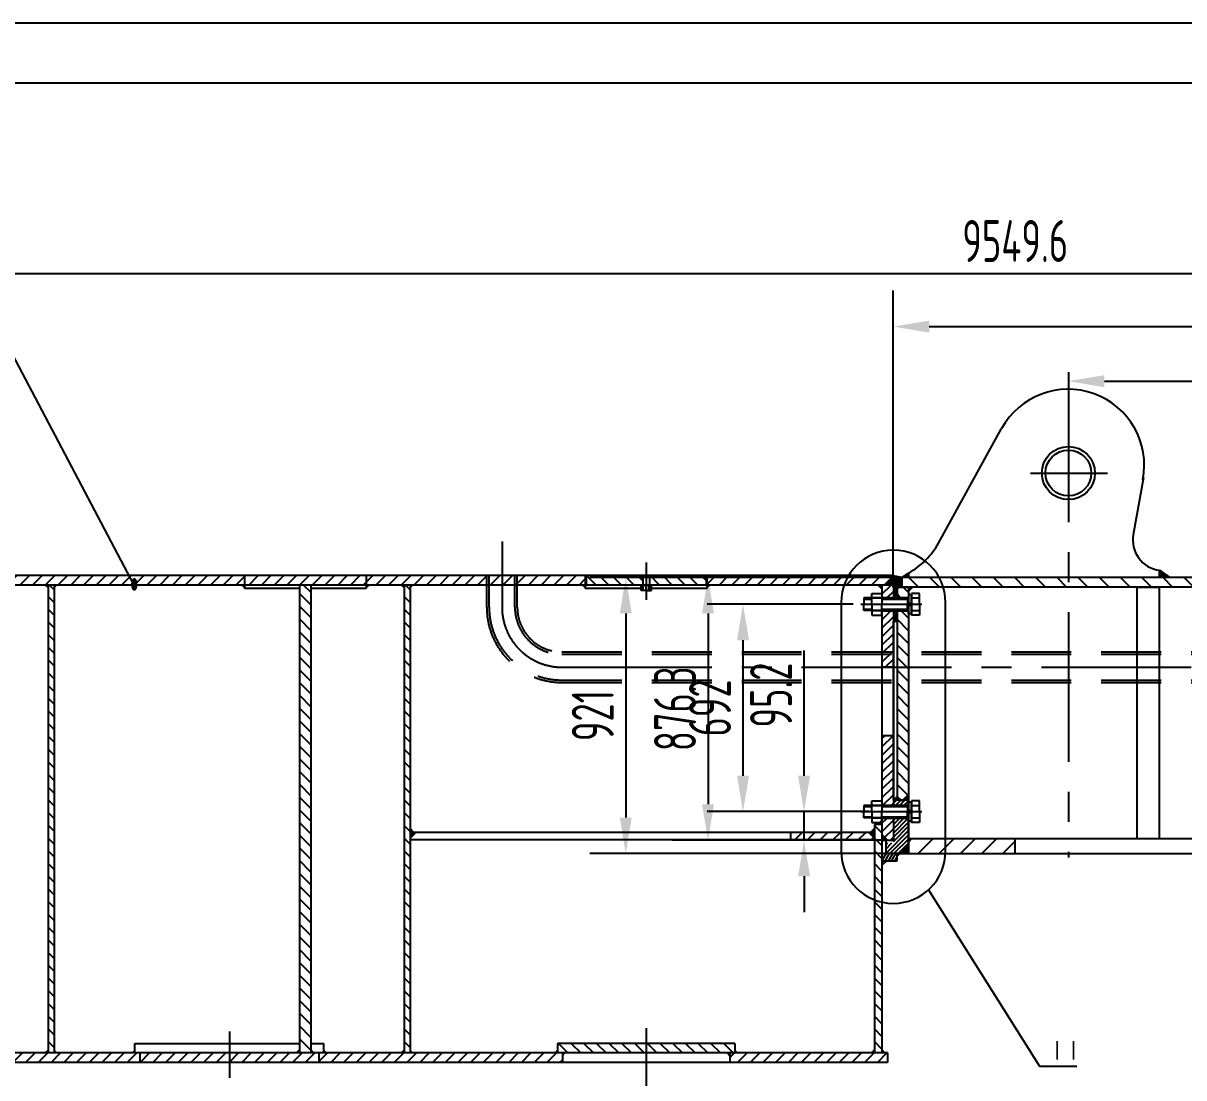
# Model space of a CAD drawing. Header units: millimetres. Extents: x 0 to 16800, y 0 to 12356.
# Drawn here: x 3701 to 7575, y 8362 to 11880 of the extents above; entities that cross this region are included whole.
import ezdxf
from ezdxf.enums import TextEntityAlignment as Align

# ---------------------------------------------------------------- set-up
doc = ezdxf.new("R2010")
doc.units = ezdxf.units.MM
doc.header["$LTSCALE"] = 400
doc.linetypes.add('F', pattern=[0.75, 0.5, -0.25])
doc.linetypes.add('G', pattern=[2, 1.25, -0.25, 0.25, -0.25])
for name, color, linetype in [('01', 7, 'Continuous'), ('02', 1, 'Continuous'), ('04', 2, 'F'), ('05', 142, 'G'), ('08', 1, 'Continuous')]:
    doc.layers.add(name, color=color, linetype=linetype)
doc.styles.get("Standard").update_dxf_attribs({"font": 'isocp', "width": 0.707, "bigfont": 'intecad.shx'})
doc.dimstyles.new('INTE', dxfattribs={"dimscale": 40, "dimtxt": 3.5, "dimasz": 3, "dimexe": 3, "dimexo": 0, "dimgap": 1, "dimtad": 1, "dimdec": 1, "dimdsep": 46, "dimtxsty": 'Standard', "dimcen": 0, "dimclrd": 1, "dimclre": 1, "dimclrt": 3, "dimaunit": 1, "dimadec": 0, "dimazin": 0, "dimtfac": 1, "dimtmove": 0, "dimatfit": 0, "dimfxl": 0, "dimarcsym": 0})
pattern_1 = [(315, (4525.746, 2474.527), (3.535534, 3.535534), []), (45, (4525.746, 2474.527), (-3.535534, 3.535534), [])]
pattern_2 = [(135, (-12997.702, -1081.843), (-21.213203, -21.213203), [])]
pattern_3 = [(45, (-12997.702, -1081.843), (-21.213203, 21.213203), [])]

# ---------------------------------------------------------------- blocks, each defined once
blk = doc.blocks.new('*D1')
at = {"layer": '08', "color": 1, "lineweight": -2}
for p, q in [((7189.5, 10715.8), (7189.5, 10565.9)), ((11786.9, 10715.8), (11786.9, 10565.9)), ((7309.5, 10685.9), (11666.9, 10685.9))]:
    blk.add_line(p, q, dxfattribs=at)
at = {"layer": '08', "color": 1}
for points in [[(7309.5, 10705.9), (7309.5, 10665.9), (7189.5, 10685.9)], [(11666.9, 10705.9), (11666.9, 10665.9), (11786.9, 10685.9)]]:
    blk.add_solid(points, dxfattribs=at)
at = {"layer": 'Defpoints', "color": 0}
for p in [(7189.5, 10715.8), (11786.9, 10715.8), (11786.9, 10685.9)]:
    blk.add_point(p, dxfattribs=at)
at = {"layer": '08', "color": 3, "insert": (9488.2, 10795.9), "char_height": 140, "attachment_point": 5}
blk.add_mtext('4597.4', dxfattribs=at)
blk = doc.blocks.new('*D2')
at = {"layer": '08', "color": 1, "lineweight": -2}
for p, q in [((6605.3, 9998.9), (6605.3, 10987.9)), ((11786.9, 10259.8), (11786.9, 10987.9)), ((6725.3, 10867.9), (11666.9, 10867.9))]:
    blk.add_line(p, q, dxfattribs=at)
at = {"layer": '08', "color": 1}
for points in [[(6725.3, 10887.9), (6725.3, 10847.9), (6605.3, 10867.9)], [(11666.9, 10887.9), (11666.9, 10847.9), (11786.9, 10867.9)]]:
    blk.add_solid(points, dxfattribs=at)
at = {"layer": 'Defpoints', "color": 0}
for p in [(11786.9, 10867.9), (11786.9, 10259.8), (6605.3, 9998.9)]:
    blk.add_point(p, dxfattribs=at)
at = {"layer": '08', "color": 3, "insert": (9196.1, 10977.9), "char_height": 140, "attachment_point": 5}
blk.add_mtext('5181.6', dxfattribs=at)
blk = doc.blocks.new('*D4')
at = {"layer": '08', "color": 1, "lineweight": -2}
for p, q in [((6633.9, 10030.9), (5866.9, 10030.9)), ((5986.9, 9910.9), (5986.9, 9274.6)), ((6579.9, 9154.6), (5866.9, 9154.6))]:
    blk.add_line(p, q, dxfattribs=at)
at = {"layer": '08', "color": 1}
for points in [[(5966.9, 9910.9), (6006.9, 9910.9), (5986.9, 10030.9)], [(5966.9, 9274.6), (6006.9, 9274.6), (5986.9, 9154.6)]]:
    blk.add_solid(points, dxfattribs=at)
at = {"layer": 'Defpoints', "color": 0}
for p in [(6633.9, 10030.9), (5986.9, 9154.6), (6579.9, 9154.6)]:
    blk.add_point(p, dxfattribs=at)
at = {"layer": '08', "color": 3, "insert": (5876.9, 9592.8), "char_height": 140, "attachment_point": 5, "rotation": 90}
blk.add_mtext('876.3', dxfattribs=at)
blk = doc.blocks.new('*D5')
at = {"layer": '08', "color": 1, "lineweight": -2}
for p, q in [((6633.9, 10030.9), (5592.3, 10030.9)), ((5712.3, 9910.9), (5712.3, 9229.9)), ((6579.9, 9109.9), (5592.3, 9109.9))]:
    blk.add_line(p, q, dxfattribs=at)
at = {"layer": '08', "color": 1}
for points in [[(5692.3, 9910.9), (5732.3, 9910.9), (5712.3, 10030.9)], [(5692.3, 9229.9), (5732.3, 9229.9), (5712.3, 9109.9)]]:
    blk.add_solid(points, dxfattribs=at)
at = {"layer": 'Defpoints', "color": 0}
for p in [(6633.9, 10030.9), (5712.3, 9109.9), (6579.9, 9109.9)]:
    blk.add_point(p, dxfattribs=at)
at = {"layer": '08', "color": 3, "insert": (5602.3, 9570.4), "char_height": 140, "attachment_point": 5, "rotation": 90}
blk.add_mtext('921', dxfattribs=at)
blk = doc.blocks.new('*U16')
at = {"layer": '01'}
for p, q in [((-18, 0), (-18, 16.5)), ((-18, 16.5), (0, 16.5)), ((-18, 10), (0, 10)), ((0, 16.5), (0, 0)), ((0, -16.5), (0, 0)), ((-18, 0), (-18, -16.5)), ((-18, -10), (0, -10)), ((-18, -16.5), (0, -16.5))]:
    blk.add_line(p, q, dxfattribs=at)
at = {"layer": '05'}
blk.add_line((-19.1, 0), (1.1, 0), dxfattribs=at)
blk = doc.blocks.new('*D18')
at = {"layer": '08', "color": 1, "lineweight": -2}
for p, q in [((2237.3, 9987.5), (2237.3, 11163.6)), ((11786.9, 10652.9), (11786.9, 11163.6)), ((11666.9, 11043.6), (2357.3, 11043.6))]:
    blk.add_line(p, q, dxfattribs=at)
at = {"layer": '08', "color": 1}
for points in [[(2357.3, 11063.6), (2357.3, 11023.6), (2237.3, 11043.6)], [(11666.9, 11063.6), (11666.9, 11023.6), (11786.9, 11043.6)]]:
    blk.add_solid(points, dxfattribs=at)
at = {"layer": 'Defpoints', "color": 0}
for p in [(2237.3, 11043.6), (11786.9, 10652.9), (2237.3, 9987.5)]:
    blk.add_point(p, dxfattribs=at)
at = {"layer": '08', "color": 3, "insert": (7012.1, 11153.6), "char_height": 140, "attachment_point": 5}
blk.add_mtext('9549.6', dxfattribs=at)
blk = doc.blocks.new('*U142')
at = {"layer": '01'}
for p, q in [((-34, 0), (-34, 36)), ((-34, 36), (0, 36)), ((-34, 21), (0, 21)), ((0, 36), (0, 0)), ((0, -36), (0, 0)), ((-34, 0), (-34, -36)), ((-34, -21), (0, -21)), ((-34, -36), (0, -36))]:
    blk.add_line(p, q, dxfattribs=at)
at = {"layer": '05'}
blk.add_line((-35.1, 0), (1.1, 0), dxfattribs=at)
blk = doc.blocks.new('*U143')
at = {"layer": '01'}
for p, q in [((-31.7, 10.5), (-31.7, 0)), ((0, 10.5), (-31.7, 10.5)), ((-31.7, 0), (0, 0)), ((0, 0), (-6.1, 10.5)), ((0, 10.5), (6.1, 0)), ((0, 10.5), (31.7, 10.5)), ((31.7, 0), (0, 0)), ((31.7, 10.5), (31.7, 0))]:
    blk.add_line(p, q, dxfattribs=at)
at = {"layer": '05'}
blk.add_line((0, 12.6), (0, -2.1), dxfattribs=at)
blk = doc.blocks.new('*D146')
at = {"layer": '08', "color": 1, "lineweight": -2}
for p, q in [((6471.6, 9941.8), (5983.6, 9941.8)), ((6103.6, 9821.8), (6103.6, 9369.8)), ((6497.3, 9249.8), (5983.6, 9249.8))]:
    blk.add_line(p, q, dxfattribs=at)
at = {"layer": '08', "color": 1}
for points in [[(6083.6, 9821.8), (6123.6, 9821.8), (6103.6, 9941.8)], [(6083.6, 9369.8), (6123.6, 9369.8), (6103.6, 9249.8)]]:
    blk.add_solid(points, dxfattribs=at)
at = {"layer": 'Defpoints', "color": 0}
for p in [(6471.6, 9941.8), (6103.6, 9249.8), (6497.3, 9249.8)]:
    blk.add_point(p, dxfattribs=at)
at = {"layer": '08', "color": 3, "insert": (5993.5, 9595.8), "char_height": 140, "attachment_point": 5, "rotation": 90}
blk.add_mtext('692', dxfattribs=at)
blk = doc.blocks.new('*D147')
at = {"layer": '08', "color": 1, "lineweight": -2}
for p, q in [((6307.4, 9369.8), (6307.4, 9787.7)), ((6523.2, 9249.8), (6187.4, 9249.8)), ((6307.4, 9154.6), (6307.4, 9249.8)), ((6534.8, 9154.6), (6187.4, 9154.6)), ((6307.4, 9034.6), (6307.4, 8914.6))]:
    blk.add_line(p, q, dxfattribs=at)
at = {"layer": '08', "color": 1}
for points in [[(6287.4, 9369.8), (6327.4, 9369.8), (6307.4, 9249.8)], [(6287.4, 9034.6), (6327.4, 9034.6), (6307.4, 9154.6)]]:
    blk.add_solid(points, dxfattribs=at)
at = {"layer": 'Defpoints', "color": 0}
for p in [(6307.4, 9249.8), (6523.2, 9249.8), (6534.8, 9154.6)]:
    blk.add_point(p, dxfattribs=at)
at = {"layer": '08', "color": 3, "insert": (6197.3, 9638.8), "char_height": 140, "attachment_point": 5, "rotation": 90}
blk.add_mtext('95.2', dxfattribs=at)
blk = doc.blocks.new('*U172')
at = {"layer": '01'}
blk.add_lwpolyline([(415, 292), (25, 292)], dxfattribs=at)
at = {"layer": '02'}
blk.add_lwpolyline([(420, 297), (0, 297)], dxfattribs=at)

msp = doc.modelspace()

# ---------------------------------------------------------------- hatches: boundary and pattern name
for points in [[(3784.34, 9997.81), (3776.34, 10005.81), (3784.34, 10005.81)], [(3804.34, 9997.81), (3812.34, 10005.81), (3804.34, 10005.81)], [(4432.34, 10005.81), (4440.34, 10005.81), (4440.34, 9997.81)], [(4854.34, 10005.81), (4846.34, 10005.81), (4846.34, 9997.81)], [(4972.34, 9997.81), (4964.34, 10005.81), (4972.34, 10005.81)], [(4992.34, 9997.81), (5000.34, 10005.81), (4992.34, 10005.81)], [(5569.34, 10005.81), (5577.34, 10005.81), (5577.34, 9997.81)], [(5983.34, 10005.81), (5983.34, 9997.81), (5991.34, 10005.81)], [(6567.34, 10005.81), (6554.34, 10005.81), (6567.34, 9992.81)], [(6599.34, 10024.81), (6580.34, 10005.81), (6599.34, 10005.81)], [(6567.34, 9206.81), (6567.34, 9219.81), (6554.34, 9206.81)], [(5011.34, 9180.31), (5005.34, 9180.31), (4992.34, 9193.31), (4992.34, 9161.31)], [(6542.34, 9193.31), (6529.34, 9180.31), (6523.34, 9180.31), (6542.34, 9161.31)], [(6586.34, 9154.81), (6567.34, 9173.81), (6567.34, 9149.81), (6572.34, 9154.81)], [(3784.34, 8452.81), (3776.34, 8444.81), (3784.34, 8444.81)], [(3804.34, 8452.81), (3812.34, 8444.81), (3804.34, 8444.81)], [(4074.34, 8452.81), (4066.34, 8444.81), (4074.34, 8444.81)], [(4623.34, 8454.81), (4613.34, 8444.81), (4623.34, 8444.81)], [(4661.34, 8454.81), (4671.34, 8444.81), (4661.34, 8444.81)], [(4704.34, 8452.81), (4712.34, 8444.81), (4704.34, 8444.81)], [(4972.34, 8452.81), (4964.34, 8444.81), (4972.34, 8444.81)], [(4992.34, 8452.81), (5000.34, 8444.81), (4992.34, 8444.81)], [(5484.34, 8452.81), (5476.34, 8444.81), (5484.34, 8444.81)], [(5500.84, 8444.81), (5508.84, 8444.81), (5500.84, 8436.81)], [(6059.84, 8436.81), (6059.84, 8444.81), (6051.84, 8444.81)], [(6076.34, 8452.81), (6084.34, 8444.81), (6076.34, 8444.81)], [(6542.34, 8454.81), (6542.34, 8444.81), (6532.34, 8444.81)], [(6577.34, 8444.81), (6567.34, 8454.81), (6567.34, 8444.81)]]:
    msp.add_hatch(color=256).paths.add_polyline_path(points)
at = {"layer": '01'}
msp.add_hatch(color=256, dxfattribs=at).paths.add_polyline_path([(6633.94, 10023.91), (6633.94, 10030.91), (6599.34, 10037.81), (6599.34, 10005.81), (6605.34, 10005.81), (6605.34, 9998.91), (6608.94, 9998.91)])
h = msp.add_hatch(color=256, dxfattribs=at)
h.paths.add_polyline_path([(6580.86, 9084.91), (6567.34, 9084.91), (6567.34, 9072.14)])
h.paths.add_polyline_path([(6628.58, 9109.91), (6623.94, 9109.91), (6617.34, 9109.91), (6617.34, 9101.3)])
at = {"layer": '02'}
h = msp.add_hatch(dxfattribs=at)
h.set_pattern_fill('_USER', color=256, scale=30, angle=45, style=0, pattern_type=0)
h.set_pattern_definition(pattern_3)
h.paths.add_polyline_path([(5577.34, 10005.81), (5577.34, 10037.81), (3329.34, 10037.81), (3329.34, 10005.81)])
h = msp.add_hatch(dxfattribs=at)
h.set_pattern_fill('_USER', color=256, scale=30, angle=135, style=0, pattern_type=0)
h.set_pattern_definition(pattern_2)
h.paths.add_polyline_path([(5980.34, 10005.81), (5980.34, 10037.81), (5791.34, 10037.81), (5791.34, 10005.81)])
h.paths.add_polyline_path([(5769.34, 10037.81), (5580.34, 10037.81), (5580.34, 10005.81), (5769.34, 10005.81)])
h = msp.add_hatch(dxfattribs=at)
h.set_pattern_fill('_USER', color=256, scale=30, angle=45, style=0, pattern_type=0)
h.set_pattern_definition(pattern_3)
h.paths.add_polyline_path([(6599.34, 10024.81), (6599.34, 10037.81), (5983.34, 10037.81), (5983.34, 10005.81), (6580.34, 10005.81)])
at = {"layer": '02', "linetype": 'Continuous'}
h = msp.add_hatch(dxfattribs=at)
h.set_pattern_fill('_USER', color=1, scale=5, angle=315, style=0, double=1, pattern_type=0)
h.set_pattern_definition(pattern_1)
h.paths.add_polyline_path([(6633.94, 9998.91), (6633.94, 10023.91), (6608.94, 9998.91), (6617.94, 9998.91), (6617.94, 9992.91), (6623.94, 9998.91)])
h.paths.add_polyline_path([(6633.94, 10030.91), (6655.94, 10030.91), (6655.94, 10045.91)])
h = msp.add_hatch(dxfattribs=at)
h.set_pattern_fill('_USER', color=1, scale=5, angle=315, style=0, double=1, pattern_type=0)
h.set_pattern_definition(pattern_1)
h.paths.add_polyline_path([(7493.94, 10030.91), (7528.36, 10030.91), (7493.94, 10054.91)])
at = {"layer": '02'}
h = msp.add_hatch(dxfattribs=at)
h.set_pattern_fill('_USER', color=256, scale=30, angle=135, style=0, pattern_type=0)
h.set_pattern_definition(pattern_2)
h.paths.add_polyline_path([(3784.34, 8444.81), (3804.34, 8444.81), (3804.34, 10005.81), (3784.34, 10005.81)])
h = msp.add_hatch(dxfattribs=at)
h.set_pattern_fill('_USER', color=256, scale=30, angle=135, style=0, pattern_type=0)
h.set_pattern_definition(pattern_2)
h.paths.add_polyline_path([(4661.34, 10005.81), (4623.34, 10005.81), (4623.34, 8444.81), (4661.34, 8444.81)])
h = msp.add_hatch(dxfattribs=at)
h.set_pattern_fill('_USER', color=256, scale=30, angle=135, style=0, pattern_type=0)
h.set_pattern_definition(pattern_2)
h.paths.add_polyline_path([(4992.34, 10005.81), (4972.34, 10005.81), (4972.34, 8444.81), (4992.34, 8444.81)])
at = {"layer": '02', "linetype": 'Continuous'}
h = msp.add_hatch(dxfattribs=at)
h.set_pattern_fill('_USER', color=1, scale=20, angle=45, style=0, pattern_type=0)
h.set_pattern_definition([(45, (-1340.484, -10745.613), (-14.142136, 14.142136), [])])
h.paths.add_polyline_path([(6605.34, 10005.81), (6567.34, 10005.81), (6567.34, 9963.31), (6605.34, 9963.31)])
h.paths.add_polyline_path([(6567.34, 9732.41), (6605.34, 9732.41), (6605.34, 9920.31), (6567.34, 9920.31)])
h.paths.add_polyline_path([(6605.34, 9504.41), (6567.34, 9504.41), (6567.34, 9271.31), (6605.34, 9271.31)])
h.paths.add_polyline_path([(6605.34, 9228.31), (6567.34, 9228.31), (6567.34, 9173.81), (6586.34, 9154.81), (6605.34, 9154.81)])
h = msp.add_hatch(dxfattribs=at)
h.set_pattern_fill('ANGLE', color=1, style=0)
h.set_pattern_definition([(0, (-1340.484, -10745.613), (0, 6.985), [5.08, -1.905]), (90, (-1340.484, -10745.613), (-6.985, 4e-16), [5.08, -1.905])])
h.paths.add_polyline_path([(6617.94, 9998.91), (6605.34, 9998.91), (6605.34, 9963.31), (6617.94, 9963.31)])
h.paths.add_polyline_path([(6605.34, 9884.91), (6617.94, 9884.91), (6617.94, 9920.31), (6605.34, 9920.31)])
at = {"layer": '02'}
h = msp.add_hatch(dxfattribs=at)
h.set_pattern_fill('_USER', color=256, scale=30, angle=135, style=0, pattern_type=0)
h.set_pattern_definition([(135, (-1340.484, -10745.613), (-21.213203, -21.213203), [])])
h.paths.add_polyline_path([(6617.94, 9300.91), (6630.94, 9287.91), (6636.94, 9287.91), (6655.94, 9306.91), (6655.94, 9618.41), (6617.94, 9618.41)])
h.paths.add_polyline_path([(6617.94, 9618.41), (6655.94, 9618.41), (6655.94, 9920.31), (6617.94, 9920.31), (6617.94, 9884.91)])
h.paths.add_polyline_path([(6655.94, 9998.91), (6623.94, 9998.91), (6617.94, 9992.91), (6617.94, 9963.31), (6655.94, 9963.31)])
at = {"layer": '02', "linetype": 'Continuous'}
h = msp.add_hatch(dxfattribs=at)
h.set_pattern_fill('_USER', color=1, scale=50, angle=315, style=0, pattern_type=0)
h.set_pattern_definition([(315, (4525.746, 2474.527), (35.35534, 35.35534), [])])
h.paths.add_polyline_path([(6633.94, 10030.91), (6633.94, 9998.91), (7188.94, 9998.91), (7188.94, 10030.91)])
h.paths.add_polyline_path([(7890.94, 9998.91), (7872.46, 10030.91), (7188.94, 10030.91), (7188.94, 9998.91)])
h = msp.add_hatch(dxfattribs=at)
h.set_pattern_fill('_USER', color=1, scale=3, angle=315, style=0, double=1, pattern_type=0)
h.set_pattern_definition([(315, (4525.746, 2474.527), (2.1213203, 2.1213203), []), (45, (4525.746, 2474.527), (-2.1213203, 2.1213203), [])])
h.paths.add_polyline_path([(6655.94, 9998.91), (6655.94, 9986), (6668.94, 9998.91)])
h = msp.add_hatch(dxfattribs=at)
h.set_pattern_fill('_USER', color=1, scale=5, angle=315, style=0, double=1, pattern_type=0)
h.set_pattern_definition(pattern_1)
h.paths.add_polyline_path([(6617.94, 9300.91), (6604.94, 9287.91), (6630.94, 9287.91)])
h = msp.add_hatch(dxfattribs=at)
h.set_pattern_fill('_USER', color=1, scale=5, angle=315, style=0, double=1, pattern_type=0)
h.set_pattern_definition(pattern_1)
h.paths.add_polyline_path([(6636.94, 9287.91), (6655.94, 9287.91), (6655.94, 9306.91)])
h = msp.add_hatch(dxfattribs=at)
h.set_pattern_fill('_USER', color=1, scale=10, angle=45, style=0, pattern_type=0)
h.set_pattern_definition([(45, (-1340.484, -10745.613), (-7.071068, 7.071068), [])])
h.paths.add_polyline_path([(6605.34, 9145.81), (6579.94, 9145.81), (6579.94, 9109.91), (6623.94, 9109.91), (6655.94, 9141.91), (6655.94, 9159.91), (6655.94, 9228.31), (6605.34, 9228.31)])
h.paths.add_polyline_path([(6655.94, 9271.31), (6655.94, 9287.91), (6605.34, 9287.91), (6605.34, 9271.31)])
at = {"layer": '02'}
h = msp.add_hatch(dxfattribs=at)
h.set_pattern_fill('_USER', color=256, scale=30, angle=45, style=0, pattern_type=0)
h.set_pattern_definition(pattern_3)
h.paths.add_polyline_path([(6523.34, 9180.31), (6262.35, 9180.31), (6262.35, 9155.31), (6542.34, 9155.31), (6542.34, 9161.31)])
h = msp.add_hatch(dxfattribs=at)
h.set_pattern_fill('_USER', color=256, scale=30, angle=135, style=0, pattern_type=0)
h.set_pattern_definition(pattern_2)
h.paths.add_polyline_path([(6542.34, 8444.81), (6567.34, 8444.81), (6567.34, 9206.81), (6542.34, 9206.81)])
at = {"layer": '02', "linetype": 'Continuous'}
h = msp.add_hatch(dxfattribs=at)
h.set_pattern_fill('_USER', color=1, scale=5, angle=315, style=0, double=1, pattern_type=0)
h.set_pattern_definition(pattern_1)
h.paths.add_polyline_path([(6623.94, 9109.91), (6655.94, 9109.91), (6655.94, 9141.91)])
h = msp.add_hatch(dxfattribs=at)
h.set_pattern_fill('_USER', color=1, scale=50, angle=45, style=0, pattern_type=0)
h.set_pattern_definition([(45, (4509.79, 3325.413), (-35.35534, 35.35534), [])])
h.paths.add_polyline_path([(6655.94, 9159.91), (6655.94, 9141.91), (6655.94, 9109.91), (7010.94, 9109.91), (7010.94, 9159.91)])
h.paths.add_polyline_path([(7620.94, 9159.91), (7620.94, 9109.91), (8177.14, 9109.91, -0.0170576), (8155.55, 9159.91)])
h.paths.add_polyline_path([(8155.55, 9159.91, 0.0170576), (8177.14, 9109.91), (8305.34, 9109.91), (8305.34, 9159.91)])
h.paths.add_polyline_path([(8406.94, 9159.91), (8406.94, 9109.91), (8460.94, 9109.91), (8460.94, 9159.91)])
h.paths.add_polyline_path([(9336.94, 9159.91), (9336.94, 9109.91), (9620.74, 9109.91, 0.0170576), (9642.33, 9159.91)])
h.paths.add_polyline_path([(9642.33, 9159.91, -0.0170576), (9620.74, 9109.91), (10957.86, 9109.91, -0.0148773), (10935.98, 9159.91)])
h.paths.add_polyline_path([(11048.69, 9109.91), (11048.69, 9159.91), (10935.98, 9159.91, 0.0148773), (10957.86, 9109.91)])
h.paths.add_polyline_path([(12525.19, 9159.91), (12525.19, 9109.91), (12616.02, 9109.91, 0.0148773), (12637.9, 9159.91)])
h.paths.add_polyline_path([(12637.9, 9159.91, -0.0148773), (12616.02, 9109.91), (14236.94, 9109.91), (14236.94, 9159.91)])
h.paths.add_polyline_path([(15112.94, 9109.91), (15166.94, 9109.91), (15166.94, 9159.91), (15112.94, 9159.91)])
h.paths.add_polyline_path([(15520.94, 9109.91), (15520.94, 9159.91), (15268.54, 9159.91), (15268.54, 9109.91)])
h = msp.add_hatch(dxfattribs=at)
h.set_pattern_fill('LINE', color=1, scale=3, angle=60, style=0)
h.set_pattern_definition([(60, (0, 1692.418), (-8.248892, 4.7625), [])])
h.paths.add_polyline_path([(6567.34, 9109.91), (6567.34, 9084.91), (6617.34, 9084.91), (6617.34, 9109.91)])
at = {"layer": '02'}
h = msp.add_hatch(dxfattribs=at)
h.set_pattern_fill('_USER', color=256, scale=30, angle=45, style=0, pattern_type=0)
h.set_pattern_definition(pattern_3)
h.paths.add_polyline_path([(4090.84, 8412.81), (4090.84, 8444.81), (3264.84, 8444.81), (3264.84, 8412.81)])
h.paths.add_polyline_path([(2629.84, 8412.81), (2629.84, 8444.81), (2262.34, 8444.81), (2262.34, 8412.81)])
h = msp.add_hatch(dxfattribs=at)
h.set_pattern_fill('_USER', color=256, scale=30, angle=45, style=0, pattern_type=0)
h.set_pattern_definition(pattern_3)
h.paths.add_polyline_path([(6586.34, 8444.81), (6059.84, 8444.81), (6059.84, 8412.81), (6586.34, 8412.81)])
h.paths.add_polyline_path([(5500.84, 8412.81), (5500.84, 8444.81), (4687.84, 8444.81), (4687.84, 8412.81)])
h.paths.add_polyline_path([(4090.84, 8444.81), (4090.84, 8412.81), (4687.84, 8412.81), (4687.84, 8444.81)])
h = msp.add_hatch(dxfattribs=at)
h.set_pattern_fill('_USER', color=256, scale=30, angle=135, style=0, pattern_type=0)
h.set_pattern_definition(pattern_2)
h.paths.add_polyline_path([(6076.34, 8476.81), (5780.34, 8476.81), (5780.34, 8444.81), (6076.34, 8444.81)])
h.paths.add_polyline_path([(5484.34, 8476.81), (5484.34, 8444.81), (5780.34, 8444.81), (5780.34, 8476.81)])

# ---------------------------------------------------------------- linework, layer by layer
for p, q in [((6599.34, 10037.81), (2249.34, 10037.81)), ((4440.34, 10037.81), (4440.34, 9993.81)), ((4846.34, 10037.81), (4846.34, 9993.81)), ((5577.34, 10037.81), (5577.34, 9993.81)), ((5580.34, 10037.81), (5580.34, 10005.81)), ((5769.34, 10037.81), (5769.34, 10005.81)), ((5791.34, 10037.81), (5791.34, 10005.81)), ((5980.34, 10037.81), (5980.34, 10005.81)), ((5983.34, 10037.81), (5983.34, 9993.81)), ((6599.34, 10005.81), (6599.34, 10037.81)), ((6580.34, 10005.81), (2237.34, 10005.81)), ((3776.34, 10005.81), (3784.34, 9997.81)), ((3784.34, 10005.81), (3784.34, 8444.81)), ((3804.34, 10005.81), (3804.34, 8444.81)), ((3812.34, 10005.81), (3804.34, 9997.81)), ((4440.34, 9997.81), (4432.34, 10005.81)), ((4623.34, 9993.81), (4440.34, 9993.81)), ((4623.34, 10005.81), (4623.34, 8444.81)), ((4661.34, 10005.81), (4661.34, 8444.81)), ((4846.34, 9993.81), (4661.34, 9993.81)), ((4846.34, 9997.81), (4854.34, 10005.81)), ((4964.34, 10005.81), (4972.34, 9997.81)), ((4972.34, 10005.81), (4972.34, 8444.81)), ((4992.34, 10005.81), (4992.34, 8444.81)), ((5000.34, 10005.81), (4992.34, 9997.81)), ((5577.34, 9997.81), (5569.34, 10005.81)), ((5763.86, 9993.81), (5577.34, 9993.81)), ((5983.34, 9993.81), (5796.81, 9993.81)), ((5983.34, 9997.81), (5991.34, 10005.81)), ((6554.34, 10005.81), (6567.34, 9992.81)), ((6567.34, 10005.81), (6567.34, 9962.81)), ((6605.34, 10005.81), (6567.34, 10005.81)), ((6599.34, 10024.81), (6580.34, 10005.81)), ((6605.34, 10005.81), (6605.34, 9962.81)), ((6567.34, 9963.31), (6655.94, 9963.31)), ((6567.34, 9920.81), (6567.34, 9270.81)), ((6567.34, 9920.31), (6655.94, 9920.31)), ((6605.34, 9920.81), (6605.34, 9270.81)), ((6567.34, 9271.31), (6655.94, 9271.31)), ((6567.34, 9271.31), (6655.94, 9271.31)), ((6655.94, 9287.91), (6605.34, 9287.91)), ((6655.94, 9141.91), (6655.94, 9287.91)), ((6554.34, 9206.81), (6567.34, 9219.81)), ((6567.34, 9228.81), (6567.34, 8444.81)), ((6567.34, 9228.31), (6655.94, 9228.31)), ((6567.34, 9228.31), (6655.94, 9228.31)), ((6605.34, 9228.81), (6605.34, 9154.61)), ((4992.34, 9193.31), (5005.34, 9180.31)), ((5011.34, 9180.31), (4992.34, 9161.31)), ((6529.34, 9180.31), (5005.34, 9180.31)), ((6262.35, 9180.31), (6262.35, 9155.31)), ((6542.34, 9161.31), (6523.34, 9180.31)), ((6529.34, 9180.31), (6542.34, 9193.31)), ((6542.34, 9206.81), (6542.34, 8444.81)), ((6567.34, 9206.81), (6542.34, 9206.81)), ((6542.34, 9155.31), (4992.34, 9155.31)), ((6586.34, 9154.81), (6567.34, 9173.81)), ((6567.34, 9149.81), (6572.34, 9154.81)), ((6572.34, 9154.81), (6605.34, 9154.81)), ((6579.94, 9154.61), (6579.94, 9109.91)), ((6623.94, 9109.91), (6655.94, 9141.91)), ((6623.94, 9109.91), (6567.34, 9109.91)), ((6617.34, 9109.91), (6617.34, 9084.91)), ((6617.34, 9084.91), (6567.34, 9084.91)), ((6586.34, 8444.81), (2262.34, 8444.81)), ((3776.34, 8444.81), (3784.34, 8452.81)), ((3812.34, 8444.81), (3804.34, 8452.81)), ((4066.34, 8444.81), (4074.34, 8452.81)), ((4074.34, 8476.81), (4623.34, 8476.81)), ((4074.34, 8444.81), (4074.34, 8476.81)), ((4623.34, 8454.81), (4613.34, 8444.81)), ((4661.34, 8476.81), (4704.34, 8476.81)), ((4661.34, 8454.81), (4671.34, 8444.81)), ((4704.34, 8444.81), (4704.34, 8476.81)), ((4712.34, 8444.81), (4704.34, 8452.81)), ((4964.34, 8444.81), (4972.34, 8452.81)), ((5000.34, 8444.81), (4992.34, 8452.81)), ((5476.34, 8444.81), (5484.34, 8452.81)), ((6076.34, 8476.81), (5484.34, 8476.81)), ((5484.34, 8476.81), (5484.34, 8444.81)), ((5500.84, 8444.81), (5500.84, 8412.81)), ((5508.84, 8444.81), (5500.84, 8436.81)), ((6051.84, 8444.81), (6059.84, 8436.81)), ((6059.84, 8444.81), (6059.84, 8412.81)), ((6076.34, 8476.81), (6076.34, 8444.81)), ((6084.34, 8444.81), (6076.34, 8452.81)), ((6542.34, 8454.81), (6532.34, 8444.81)), ((6567.34, 8454.81), (6577.34, 8444.81)), ((6586.34, 8444.81), (6586.34, 8412.81)), ((6586.34, 8412.81), (2262.34, 8412.81))]:
    msp.add_line(p, q)
msp.add_lwpolyline([(5763.86, 9987.81), (5763.86, 10005.81), (5780.34, 10005.81), (5796.81, 10005.81), (5796.81, 9987.81), (5780.34, 9987.81)], close=True)
at = {"layer": '01'}
for p, q in [((6756.06, 10145.88), (6966.51, 10527.56)), ((7439.68, 10364.34), (7406.05, 10173.63)), ((6633.94, 10030.91), (6599.34, 10037.81)), ((6655.94, 10045.91), (6655.94, 10030.91)), ((7493.94, 10030.91), (7493.94, 10054.91)), ((6617.94, 9998.91), (6605.34, 9998.91)), ((6605.34, 9998.91), (6605.34, 9962.81)), ((6623.94, 9998.91), (6617.94, 9992.91)), ((6617.94, 9962.81), (6617.94, 9998.91)), ((6617.94, 9992.91), (6617.94, 9962.81)), ((6623.94, 9998.91), (6655.94, 9998.91)), ((7872.46, 10030.91), (6633.94, 10030.91)), ((6633.94, 10030.91), (6633.94, 9998.91)), ((7890.94, 9998.91), (6633.94, 9998.91)), ((6655.94, 9998.91), (6655.94, 9306.91)), ((7493.94, 9159.91), (7493.94, 9998.91)), ((6655.94, 9962.81), (6506.44, 9962.81)), ((6506.44, 9962.81), (6506.44, 9941.81)), ((6652.94, 9962.81), (6652.94, 9941.81)), ((6666.44, 9977.82), (6666.44, 9941.81)), ((6692.44, 9977.82), (6666.44, 9977.82)), ((6666.44, 9962.81), (6692.44, 9962.81)), ((6692.44, 9941.81), (6692.44, 9977.82)), ((6506.44, 9920.81), (6506.44, 9941.81)), ((6655.94, 9920.81), (6506.44, 9920.81)), ((6605.34, 9920.81), (6605.34, 9884.91)), ((6617.94, 9884.91), (6617.94, 9920.81)), ((6617.94, 9920.81), (6617.94, 9300.91)), ((6652.94, 9920.81), (6652.94, 9941.81)), ((6666.44, 9905.8), (6666.44, 9941.81)), ((6666.44, 9920.81), (6692.44, 9920.81)), ((6692.44, 9941.81), (6692.44, 9905.8)), ((6605.34, 9884.91), (6617.94, 9884.91)), ((6692.44, 9905.8), (6666.44, 9905.8)), ((6567.34, 9732.41), (6605.34, 9732.41)), ((6567.34, 9504.41), (6605.34, 9504.41)), ((6617.94, 9300.91), (6630.94, 9287.91)), ((6636.94, 9287.91), (6655.94, 9306.91)), ((6506.44, 9270.81), (6506.44, 9249.81)), ((6655.94, 9270.81), (6506.44, 9270.81)), ((6630.94, 9287.91), (6636.94, 9287.91)), ((6652.94, 9270.81), (6652.94, 9249.81)), ((6666.44, 9285.82), (6666.44, 9249.81)), ((6692.44, 9285.82), (6666.44, 9285.82)), ((6666.44, 9270.81), (6692.44, 9270.81)), ((6692.44, 9249.81), (6692.44, 9285.82)), ((6506.44, 9228.81), (6506.44, 9249.81)), ((6655.94, 9228.81), (6506.44, 9228.81)), ((6652.94, 9228.81), (6652.94, 9249.81)), ((6666.44, 9213.8), (6666.44, 9249.81)), ((6666.44, 9228.81), (6692.44, 9228.81)), ((6692.44, 9249.81), (6692.44, 9213.8)), ((6692.44, 9213.8), (6666.44, 9213.8)), ((6579.94, 9154.61), (6605.34, 9154.61)), ((6655.94, 9159.91), (8495.42, 9159.91)), ((6655.94, 9159.91), (6655.94, 9109.91)), ((7010.94, 9159.91), (7010.94, 9109.91)), ((6617.34, 9101.3), (6628.58, 9109.91)), ((6655.94, 9109.91), (8453.31, 9109.91)), ((6580.86, 9084.91), (6567.34, 9072.14))]:
    msp.add_line(p, q, dxfattribs=at)
at = {"layer": '01', "color": 7, "linetype": 'Continuous'}
for p, q in [((6655.94, 10045.91), (6655.94, 10030.91)), ((6655.94, 9998.91), (6655.94, 9159.91)), ((7417.94, 9998.91), (7417.94, 9159.91)), ((7417.94, 9998.91), (7493.94, 9998.91)), ((6605.34, 9287.91), (6605.34, 9270.81)), ((6605.34, 9228.81), (6605.34, 9154.61)), ((6655.94, 9159.91), (7493.94, 9159.91))]:
    msp.add_line(p, q, dxfattribs=at)
at = {"layer": '01'}
for radius in [88.5, 76.5]:
    msp.add_circle((7189.54, 10379.41), radius, dxfattribs=at)
for centre, radius, start, end in [((7188.94, 10404.91), 254, 349.1905, 151.1283), ((7506.54, 10156.13), 102, 170, 262.90455), ((6533.63, 10268.53), 254, 298.78478, 331.1283)]:
    msp.add_arc(centre, radius, start, end, dxfattribs=at)
at = {"layer": '02'}
for p, q in [((4072.08, 10005.81), (3413.35, 11253.49)), ((6506.44, 9958.61), (6533.34, 9958.61)), ((6567.34, 9958.61), (6652.94, 9958.61)), ((6506.44, 9925.01), (6533.34, 9925.01)), ((6567.34, 9925.01), (6652.94, 9925.01)), ((6506.44, 9266.61), (6533.34, 9266.61)), ((6567.34, 9266.61), (6652.94, 9266.61)), ((6506.44, 9233.01), (6533.34, 9233.01)), ((6567.34, 9233.01), (6652.94, 9233.01))]:
    msp.add_line(p, q, dxfattribs=at)
at = {"layer": '02', "color": 1, "linetype": 'Continuous'}
for p, q in [((6633.94, 10030.91), (6655.94, 10045.91)), ((7493.94, 10054.91), (7528.36, 10030.91)), ((6608.94, 9998.91), (6633.94, 10023.91)), ((6655.85, 9985.91), (6668.94, 9998.91)), ((6430.95, 9948.04), (6430.95, 9118.19)), ((6779.73, 9118.19), (6779.73, 9948.04)), ((6605.34, 9287.91), (6605.34, 9884.91)), ((6605.34, 9287.91), (6618.14, 9300.71)), ((6623.94, 9109.91), (6655.94, 9109.91)), ((6722.44, 8988.97), (7092.68, 8400.86)), ((7092.68, 8400.86), (7217.83, 8400.86))]:
    msp.add_line(p, q, dxfattribs=at)
for centre, start, end in [((6605.34, 9948.04), 0, 180), ((6605.34, 9118.19), 180, 0)]:
    msp.add_arc(centre, 174.39, start, end, dxfattribs=at)
at = {"layer": '04', "color": 2, "linetype": 'F'}
for p, q in [((5248.34, 9931.77), (5248.34, 10037.81)), ((5256.34, 9931.77), (5256.34, 10037.81)), ((5342.34, 9931.77), (5342.34, 10037.81)), ((5350.34, 9931.77), (5350.34, 10037.81)), ((5499.34, 9782.77), (9827.94, 9782.77)), ((5499.34, 9774.77), (9827.94, 9774.77)), ((5499.34, 9688.77), (9827.94, 9688.77)), ((5499.34, 9680.77), (9827.94, 9680.77))]:
    msp.add_line(p, q, dxfattribs=at)
at = {"layer": '04'}
for p, q in [((4090.84, 8444.81), (4090.84, 8412.81)), ((4687.84, 8444.81), (4687.84, 8412.81))]:
    msp.add_line(p, q, dxfattribs=at)
at = {"layer": '04', "color": 2, "linetype": 'F'}
for radius in [251, 243, 157, 149]:
    msp.add_arc((5499.34, 9931.77), radius, 180, 270, dxfattribs=at)
at = {"layer": '05', "color": 4, "linetype": 'G'}
for p, q in [((7189.54, 10715.78), (7189.54, 9096.91)), ((7063.61, 10379.41), (7320.05, 10379.41)), ((4389.34, 8516.46), (4389.34, 8362.38))]:
    msp.add_line(p, q, dxfattribs=at)
at = {"layer": '05', "color": 142, "linetype": 'G'}
for p, q in [((5299.34, 10151.58), (5299.34, 9931.77)), ((5499.34, 9731.77), (9897.3, 9731.77))]:
    msp.add_line(p, q, dxfattribs=at)
at = {"layer": '05'}
for p, q in [((5780.34, 10081.1), (5780.34, 9956.21)), ((6497.34, 9941.81), (6655.34, 9941.81)), ((6538.27, 9941.81), (6700.57, 9941.81)), ((6497.34, 9249.81), (6655.34, 9249.81)), ((6517.34, 9249.81), (6655.34, 9249.81)), ((6538.27, 9249.81), (6700.57, 9249.81)), ((5780.34, 8527.67), (5780.34, 8320.06))]:
    msp.add_line(p, q, dxfattribs=at)
at = {"layer": '05', "color": 142, "linetype": 'G'}
msp.add_arc((5499.34, 9931.77), 200, 180, 270, dxfattribs=at)

# ---------------------------------------------------------------- block references
at = {"rotation": 90}
msp.add_blockref('*U16', (5780.34, 10005.81), dxfattribs=at)
at = {"layer": '01'}
for p in [(6567.34, 9941.81), (6567.34, 9249.81)]:
    msp.add_blockref('*U142', p, dxfattribs=at)
at = {"layer": '01', "rotation": 270}
for p in [(6655.94, 9941.81), (6655.94, 9249.81)]:
    msp.add_blockref('*U143', p, dxfattribs=at)
at = {"layer": '04', "xscale": 40, "yscale": 40, "zscale": 40}
msp.add_blockref('*U172', (0, 0), dxfattribs=at)

# ---------------------------------------------------------------- texts
at = {"layer": '02', "width": 0.605172}
msp.add_text('\\M+5A1F1', height=40, dxfattribs=at).set_placement((4060.08, 9985.81), (4084.08, 9985.81), align=Align.FIT)
at = {"layer": '04', "insert": (7124.92, 8486), "char_height": 70, "width": 204.886, "attachment_point": 1}
msp.add_mtext('ⅠⅠ', dxfattribs=at)

# ---------------------------------------------------------------- dimensions: what is measured, and where the dimension line sits
at = {"layer": '08'}
for base, p1, p2, picture, middle in [((2237.34, 11043.58), (11786.94, 10652.87), (2237.34, 9987.49), '*D18', (7012.14, 11153.58)), ((11786.94, 10867.88), (6605.34, 9998.91), (11786.94, 10259.77), '*D2', (9196.14, 10977.88))]:
    dim = msp.add_linear_dim(base=base, p1=p1, p2=p2, dimstyle='INTE', dxfattribs=at)
    dim.commit()
    dim.dimension.update_dxf_attribs({"geometry": picture, "text_midpoint": middle})
dim = msp.add_linear_dim(base=(11786.94, 10685.87), p1=(7189.54, 10715.78), p2=(11786.94, 10715.78), dimstyle='INTE', dxfattribs=at)
dim.commit()
dim.dimension.update_dxf_attribs({"geometry": '*D1', "text_midpoint": (9488.24, 10685.87), "dimtype": 160})
for base, p1, p2, picture, middle in [((5712.35, 9109.91), (6633.94, 10030.91), (6579.94, 9109.91), '*D5', (5602.3, 9570.41)), ((5986.88, 9154.61), (6633.94, 10030.91), (6579.94, 9154.61), '*D4', (5876.88, 9592.76)), ((6103.56, 9249.81), (6471.56, 9941.81), (6497.34, 9249.81), '*D146', (5993.51, 9595.81)), ((6307.39, 9249.81), (6534.84, 9154.61), (6523.15, 9249.81), '*D147', (6197.35, 9638.76))]:
    dim = msp.add_linear_dim(base=base, p1=p1, p2=p2, angle=90, dimstyle='INTE', dxfattribs=at)
    dim.commit()
    dim.dimension.update_dxf_attribs({"geometry": picture, "text_midpoint": middle})

doc.saveas('drawing.dxf')
